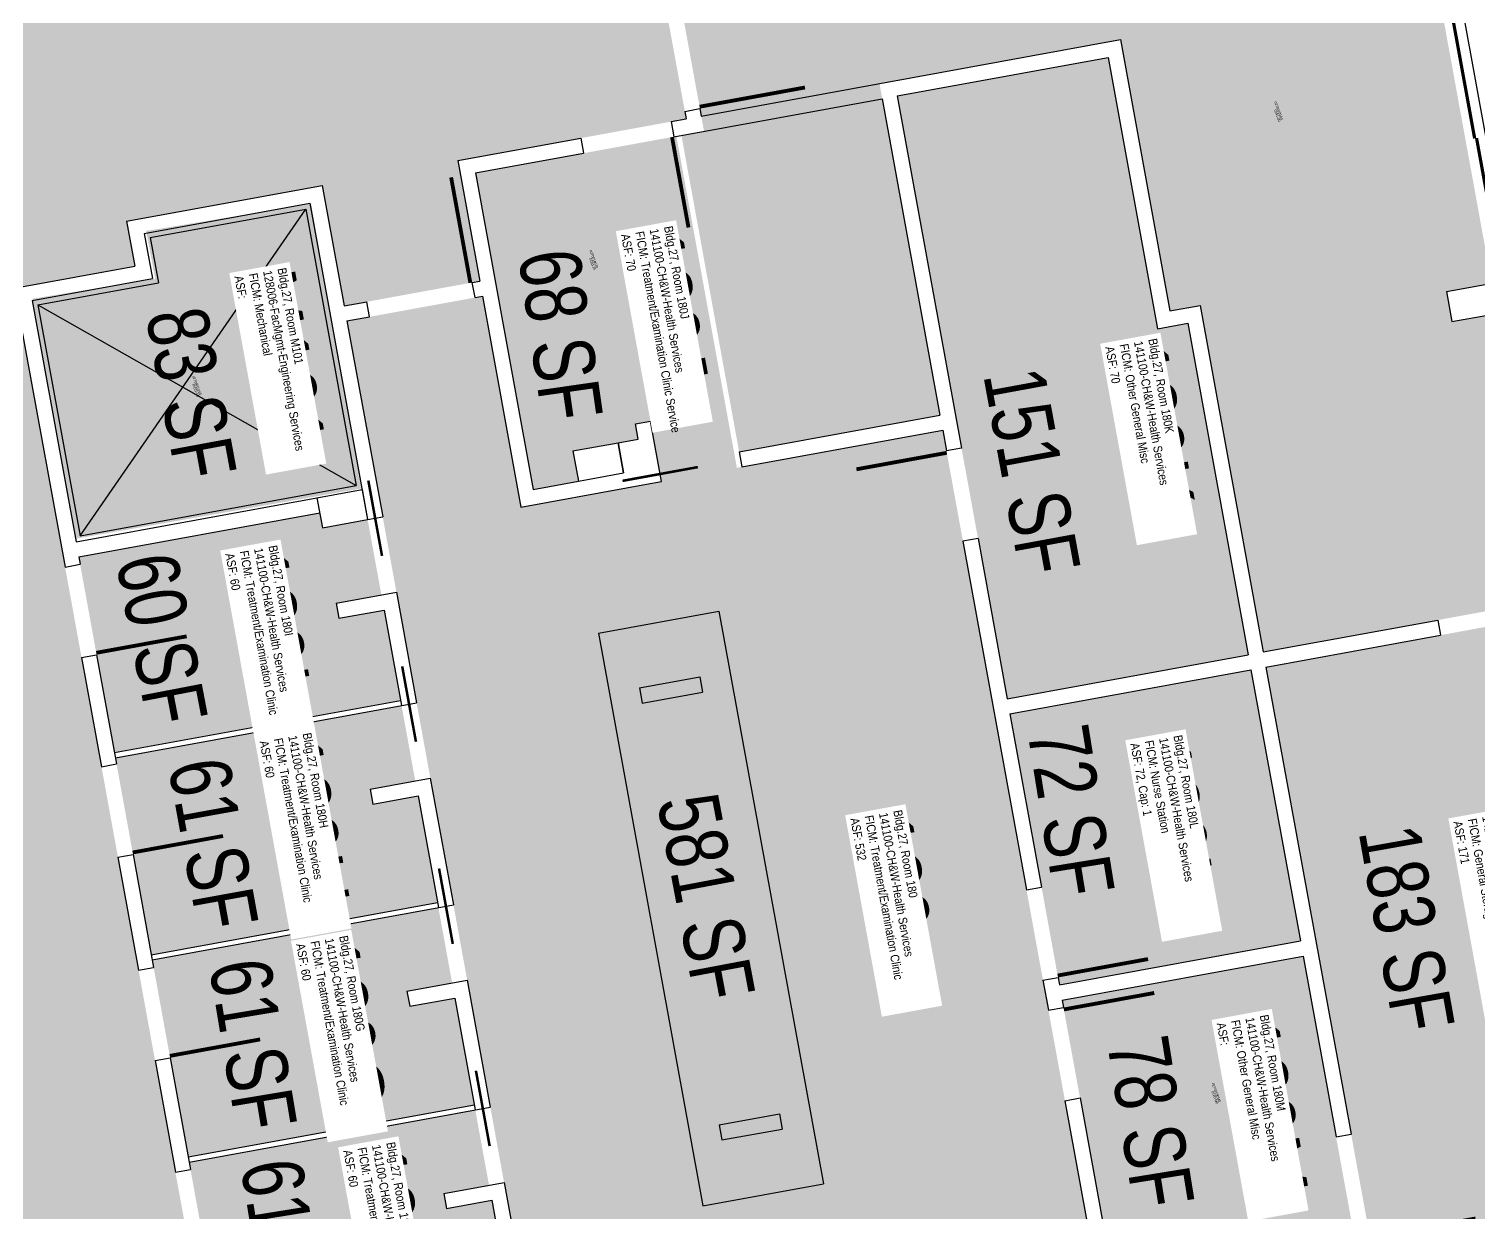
# Model space of a CAD drawing. Header units: inches. Extents: x 69209348 to 69213394, y 27661369 to 27664919.
# Drawn here: x 69212533 to 69213102, y 27663356 to 27663819 of the extents above; entities that cross this region are included whole.
import ezdxf
from ezdxf.enums import TextEntityAlignment as Align

# ---------------------------------------------------------------- set-up
doc = ezdxf.new("R2010")
doc.units = ezdxf.units.IN
doc.header["$LTSCALE"] = 100
doc.header["$MEASUREMENT"] = 0
for name, color, linetype in [('A-DOOR', 2, 'CONTINUOUS'), ('A-FLOR', 3, 'CONTINUOUS'), ('A-IDEN-RNUM', 7, 'CONTINUOUS'), ('A-IDEN-SNUM', 4, 'CONTINUOUS'), ('A-IDEN-VNUM', 4, 'CONTINUOUS'), ('A-ROOF', 2, 'CONTINUOUS'), ('A-WALL', 5, 'CONTINUOUS'), ('AREA-TEXT', 3, 'CONTINUOUS'), ('Rooms-Category-Color', 7, 'CONTINUOUS'), ('Rooms-College-Color', 7, 'CONTINUOUS'), ('Rooms-Department-Color', 7, 'CONTINUOUS'), ('Rooms-Division-Color', 7, 'CONTINUOUS'), ('Rooms-Information', 7, 'CONTINUOUS')]:
    doc.layers.add(name, color=color, linetype=linetype)
doc.styles.add('CP_AREA', font='arial.ttf', dxfattribs={"height": 15})
doc.styles.add('CP_ROOMSNUMBER', font='arial.ttf', dxfattribs={"height": 1})
doc.styles.add('CP_ROOMVNUMBER', font='arial.ttf', dxfattribs={"width": 0.85, "height": 0.075})

msp = doc.modelspace()

# ---------------------------------------------------------------- hatches: boundary and pattern name
at = {"layer": 'Rooms-Category-Color', "true_color": 0xadadad}
for points in [[(69212419.79, 27664576.38), (69212445.63, 27664434.72), (69212398.41, 27664426.11), (69212437.18, 27664213.61), (69212484.4, 27664222.23), (69212487.63, 27664204.52), (69213001.15, 27664298.21), (69213020.54, 27664191.96), (69212802.14, 27664152.12), (69212832.3, 27663986.85), (69212790.98, 27663979.31), (69212782.36, 27664026.53), (69212699.73, 27664011.45), (69212678.19, 27664129.51), (69212507.02, 27664098.28), (69212510.25, 27664080.57), (69212463.03, 27664071.95), (69212501.79, 27663859.46), (69212549.01, 27663868.08), (69212552.24, 27663850.37), (69212771.62, 27663890.39), (69212791.01, 27663784.15), (69212701.48, 27663767.81), (69212710.1, 27663720.59), (69212656.98, 27663710.9), (69212648.36, 27663758.12), (69212571.63, 27663744.12), (69212574.86, 27663726.41), (69212527.64, 27663717.8), (69212634.11, 27663134.19), (69212539.41, 27663118.42), (69212497.81, 27663346.41), (69212450.59, 27663337.8), (69212424.74, 27663479.46), (69212471.97, 27663488.08), (69212433.2, 27663700.57), (69212385.98, 27663691.95), (69212360.13, 27663833.62), (69212407.35, 27663842.23), (69212368.58, 27664054.72), (69212321.36, 27664046.11), (69212295.52, 27664187.77), (69212342.74, 27664196.38), (69212303.97, 27664408.88), (69212256.75, 27664400.26), (69212230.91, 27664541.92), (69212278.13, 27664550.54), (69212259.82, 27664650.88), (69212354.26, 27664668.11), (69212372.57, 27664567.77)], [(69212552.01, 27663619.75), (69212534.76, 27663713.71), (69212582.92, 27663721.52), (69212579.32, 27663740.26), (69212644.02, 27663750.87), (69212663.59, 27663639.37)]]:
    msp.add_hatch(color=253, dxfattribs=at).paths.add_polyline_path(points)
at = {"layer": 'Rooms-Category-Color', "true_color": 0xfbafa2}
for points in [[(69213065.77, 27663944.06), (69212777.53, 27663891.47), (69212788.83, 27663829.49), (69212796.37, 27663788.17), (69212797.99, 27663779.32), (69212789.13, 27663777.7), (69212811.75, 27663653.75), (69212890.45, 27663668.11), (69212866.76, 27663797.97), (69212961.2, 27663815.2), (69212980.58, 27663708.95), (69212992.39, 27663711.1), (69213017.16, 27663575.34), (69213085.53, 27663587.82), (69213126.84, 27663595.36), (69213129.3, 27663595.81), (69213108.84, 27663707.95), (69213091.14, 27663704.72), (69213088.98, 27663716.53), (69213106.69, 27663719.76), (69213086.23, 27663831.91)], [(69212956.37, 27663808.22), (69212873.74, 27663793.14), (69212916.81, 27663557.04), (69213011.25, 27663574.27), (69212987.56, 27663704.12), (69212975.76, 27663701.97)], [(69212959.35, 27663323.89), (69213053.79, 27663341.12), (69213032.79, 27663456.22), (69212938.35, 27663438.99)]]:
    msp.add_hatch(color=21, dxfattribs=at).paths.add_polyline_path(points)
at = {"layer": 'Rooms-Category-Color', "true_color": 0x80bc67}
for points in [[(69212731.08, 27663639.03), (69212708.46, 27663762.99), (69212787.17, 27663777.35), (69212810.86, 27663647.49), (69212781.34, 27663642.1), (69212777.04, 27663665.72), (69212771.13, 27663664.64), (69212772.21, 27663658.74), (69212746.63, 27663654.07), (69212748.79, 27663642.26)], [(69212726.25, 27663632.05), (69212891.53, 27663662.21), (69212951.83, 27663331.66), (69212786.56, 27663301.51), (69212801.64, 27663218.87), (69212748.51, 27663209.18), (69212658.05, 27663705), (69212711.18, 27663714.69)], [(69212566.92, 27663535.9), (69212552.92, 27663612.63), (69212647.37, 27663629.86), (69212648.44, 27663623.96), (69212666.15, 27663627.19), (69212671.54, 27663597.67), (69212653.83, 27663594.44), (69212654.9, 27663588.54), (69212672.61, 27663591.77), (69212679.07, 27663556.36)], [(69212937.27, 27663444.89), (69212917.89, 27663551.13), (69213012.33, 27663568.37), (69213031.71, 27663462.12)], [(69212581.37, 27663456.7), (69212567.28, 27663533.93), (69212679.43, 27663554.39), (69212684.82, 27663524.88), (69212667.11, 27663521.65), (69212668.19, 27663515.74), (69212685.89, 27663518.97), (69212693.52, 27663477.16)], [(69212595.82, 27663377.51), (69212581.73, 27663454.74), (69212693.88, 27663475.2), (69212699.26, 27663445.68), (69212681.56, 27663442.45), (69212682.63, 27663436.55), (69212700.34, 27663439.78), (69212707.97, 27663397.97)], [(69212610.27, 27663298.32), (69212596.18, 27663375.54), (69212708.33, 27663396), (69212713.71, 27663366.49), (69212696.01, 27663363.26), (69212697.08, 27663357.36), (69212714.79, 27663360.59), (69212722.42, 27663318.78)]]:
    msp.add_hatch(color=83, dxfattribs=at).paths.add_polyline_path(points)
at = {"layer": 'Rooms-Category-Color', "true_color": 0xe3c5e1}
msp.add_hatch(color=254, dxfattribs=at).paths.add_polyline_path([(69213059.69, 27663342.19), (69213018.23, 27663569.44), (69213130.38, 27663589.9), (69213171.3, 27663365.61), (69213153.59, 27663362.37), (69213154.13, 27663359.42)])
at = {"layer": 'Rooms-College-Color', "true_color": 0xadadad}
for points in [[(69212419.79, 27664576.38), (69212445.63, 27664434.72), (69212398.41, 27664426.11), (69212437.18, 27664213.61), (69212484.4, 27664222.23), (69212487.63, 27664204.52), (69213001.15, 27664298.21), (69213020.54, 27664191.96), (69212802.14, 27664152.12), (69212832.3, 27663986.85), (69212790.98, 27663979.31), (69212782.36, 27664026.53), (69212699.73, 27664011.45), (69212678.19, 27664129.51), (69212507.02, 27664098.28), (69212510.25, 27664080.57), (69212463.03, 27664071.95), (69212501.79, 27663859.46), (69212549.01, 27663868.08), (69212552.24, 27663850.37), (69212771.62, 27663890.39), (69212791.01, 27663784.15), (69212701.48, 27663767.81), (69212710.1, 27663720.59), (69212656.98, 27663710.9), (69212648.36, 27663758.12), (69212571.63, 27663744.12), (69212574.86, 27663726.41), (69212527.64, 27663717.8), (69212634.11, 27663134.19), (69212539.41, 27663118.42), (69212497.81, 27663346.41), (69212450.59, 27663337.8), (69212424.74, 27663479.46), (69212471.97, 27663488.08), (69212433.2, 27663700.57), (69212385.98, 27663691.95), (69212360.13, 27663833.62), (69212407.35, 27663842.23), (69212368.58, 27664054.72), (69212321.36, 27664046.11), (69212295.52, 27664187.77), (69212342.74, 27664196.38), (69212303.97, 27664408.88), (69212256.75, 27664400.26), (69212230.91, 27664541.92), (69212278.13, 27664550.54), (69212259.82, 27664650.88), (69212354.26, 27664668.11), (69212372.57, 27664567.77)], [(69212552.01, 27663619.75), (69212534.76, 27663713.71), (69212582.92, 27663721.52), (69212579.32, 27663740.26), (69212644.02, 27663750.87), (69212663.59, 27663639.37)], [(69212959.35, 27663323.89), (69213053.79, 27663341.12), (69213032.79, 27663456.22), (69212938.35, 27663438.99)]]:
    msp.add_hatch(color=253, dxfattribs=at).paths.add_polyline_path(points)
at = {"layer": 'Rooms-College-Color', "true_color": 0x80bc67}
for points in [[(69213065.77, 27663944.06), (69212777.53, 27663891.47), (69212788.83, 27663829.49), (69212796.37, 27663788.17), (69212797.99, 27663779.32), (69212789.13, 27663777.7), (69212811.75, 27663653.75), (69212890.45, 27663668.11), (69212866.76, 27663797.97), (69212961.2, 27663815.2), (69212980.58, 27663708.95), (69212992.39, 27663711.1), (69213017.16, 27663575.34), (69213085.53, 27663587.82), (69213126.84, 27663595.36), (69213129.3, 27663595.81), (69213108.84, 27663707.95), (69213091.14, 27663704.72), (69213088.98, 27663716.53), (69213106.69, 27663719.76), (69213086.23, 27663831.91)], [(69212956.37, 27663808.22), (69212873.74, 27663793.14), (69212916.81, 27663557.04), (69213011.25, 27663574.27), (69212987.56, 27663704.12), (69212975.76, 27663701.97)], [(69212731.08, 27663639.03), (69212708.46, 27663762.99), (69212787.17, 27663777.35), (69212810.86, 27663647.49), (69212781.34, 27663642.1), (69212777.04, 27663665.72), (69212771.13, 27663664.64), (69212772.21, 27663658.74), (69212746.63, 27663654.07), (69212748.79, 27663642.26)], [(69212726.25, 27663632.05), (69212891.53, 27663662.21), (69212951.83, 27663331.66), (69212786.56, 27663301.51), (69212801.64, 27663218.87), (69212748.51, 27663209.18), (69212658.05, 27663705), (69212711.18, 27663714.69)], [(69212566.92, 27663535.9), (69212552.92, 27663612.63), (69212647.37, 27663629.86), (69212648.44, 27663623.96), (69212666.15, 27663627.19), (69212671.54, 27663597.67), (69212653.83, 27663594.44), (69212654.9, 27663588.54), (69212672.61, 27663591.77), (69212679.07, 27663556.36)], [(69213059.69, 27663342.19), (69213018.23, 27663569.44), (69213130.38, 27663589.9), (69213171.3, 27663365.61), (69213153.59, 27663362.37), (69213154.13, 27663359.42)], [(69212937.27, 27663444.89), (69212917.89, 27663551.13), (69213012.33, 27663568.37), (69213031.71, 27663462.12)], [(69212581.37, 27663456.7), (69212567.28, 27663533.93), (69212679.43, 27663554.39), (69212684.82, 27663524.88), (69212667.11, 27663521.65), (69212668.19, 27663515.74), (69212685.89, 27663518.97), (69212693.52, 27663477.16)], [(69212595.82, 27663377.51), (69212581.73, 27663454.74), (69212693.88, 27663475.2), (69212699.26, 27663445.68), (69212681.56, 27663442.45), (69212682.63, 27663436.55), (69212700.34, 27663439.78), (69212707.97, 27663397.97)], [(69212610.27, 27663298.32), (69212596.18, 27663375.54), (69212708.33, 27663396), (69212713.71, 27663366.49), (69212696.01, 27663363.26), (69212697.08, 27663357.36), (69212714.79, 27663360.59), (69212722.42, 27663318.78)]]:
    msp.add_hatch(color=83, dxfattribs=at).paths.add_polyline_path(points)
at = {"layer": 'Rooms-Department-Color', "true_color": 0xacacac}
for points in [[(69212419.79, 27664576.38), (69212445.63, 27664434.72), (69212398.41, 27664426.11), (69212437.18, 27664213.61), (69212484.4, 27664222.23), (69212487.63, 27664204.52), (69213001.15, 27664298.21), (69213020.54, 27664191.96), (69212802.14, 27664152.12), (69212832.3, 27663986.85), (69212790.98, 27663979.31), (69212782.36, 27664026.53), (69212699.73, 27664011.45), (69212678.19, 27664129.51), (69212507.02, 27664098.28), (69212510.25, 27664080.57), (69212463.03, 27664071.95), (69212501.79, 27663859.46), (69212549.01, 27663868.08), (69212552.24, 27663850.37), (69212771.62, 27663890.39), (69212791.01, 27663784.15), (69212701.48, 27663767.81), (69212710.1, 27663720.59), (69212656.98, 27663710.9), (69212648.36, 27663758.12), (69212571.63, 27663744.12), (69212574.86, 27663726.41), (69212527.64, 27663717.8), (69212634.11, 27663134.19), (69212539.41, 27663118.42), (69212497.81, 27663346.41), (69212450.59, 27663337.8), (69212424.74, 27663479.46), (69212471.97, 27663488.08), (69212433.2, 27663700.57), (69212385.98, 27663691.95), (69212360.13, 27663833.62), (69212407.35, 27663842.23), (69212368.58, 27664054.72), (69212321.36, 27664046.11), (69212295.52, 27664187.77), (69212342.74, 27664196.38), (69212303.97, 27664408.88), (69212256.75, 27664400.26), (69212230.91, 27664541.92), (69212278.13, 27664550.54), (69212259.82, 27664650.88), (69212354.26, 27664668.11), (69212372.57, 27664567.77)], [(69212552.01, 27663619.75), (69212534.76, 27663713.71), (69212582.92, 27663721.52), (69212579.32, 27663740.26), (69212644.02, 27663750.87), (69212663.59, 27663639.37)]]:
    msp.add_hatch(color=253, dxfattribs=at).paths.add_polyline_path(points)
at = {"layer": 'Rooms-Department-Color', "true_color": 0x604aed}
for points in [[(69213065.77, 27663944.06), (69212777.53, 27663891.47), (69212788.83, 27663829.49), (69212796.37, 27663788.17), (69212797.99, 27663779.32), (69212789.13, 27663777.7), (69212811.75, 27663653.75), (69212890.45, 27663668.11), (69212866.76, 27663797.97), (69212961.2, 27663815.2), (69212980.58, 27663708.95), (69212992.39, 27663711.1), (69213017.16, 27663575.34), (69213085.53, 27663587.82), (69213126.84, 27663595.36), (69213129.3, 27663595.81), (69213108.84, 27663707.95), (69213091.14, 27663704.72), (69213088.98, 27663716.53), (69213106.69, 27663719.76), (69213086.23, 27663831.91)], [(69212956.37, 27663808.22), (69212873.74, 27663793.14), (69212916.81, 27663557.04), (69213011.25, 27663574.27), (69212987.56, 27663704.12), (69212975.76, 27663701.97)], [(69212731.08, 27663639.03), (69212708.46, 27663762.99), (69212787.17, 27663777.35), (69212810.86, 27663647.49), (69212781.34, 27663642.1), (69212777.04, 27663665.72), (69212771.13, 27663664.64), (69212772.21, 27663658.74), (69212746.63, 27663654.07), (69212748.79, 27663642.26)], [(69212726.25, 27663632.05), (69212891.53, 27663662.21), (69212951.83, 27663331.66), (69212786.56, 27663301.51), (69212801.64, 27663218.87), (69212748.51, 27663209.18), (69212658.05, 27663705), (69212711.18, 27663714.69)], [(69212566.92, 27663535.9), (69212552.92, 27663612.63), (69212647.37, 27663629.86), (69212648.44, 27663623.96), (69212666.15, 27663627.19), (69212671.54, 27663597.67), (69212653.83, 27663594.44), (69212654.9, 27663588.54), (69212672.61, 27663591.77), (69212679.07, 27663556.36)], [(69213059.69, 27663342.19), (69213018.23, 27663569.44), (69213130.38, 27663589.9), (69213171.3, 27663365.61), (69213153.59, 27663362.37), (69213154.13, 27663359.42)], [(69212937.27, 27663444.89), (69212917.89, 27663551.13), (69213012.33, 27663568.37), (69213031.71, 27663462.12)], [(69212581.37, 27663456.7), (69212567.28, 27663533.93), (69212679.43, 27663554.39), (69212684.82, 27663524.88), (69212667.11, 27663521.65), (69212668.19, 27663515.74), (69212685.89, 27663518.97), (69212693.52, 27663477.16)], [(69212595.82, 27663377.51), (69212581.73, 27663454.74), (69212693.88, 27663475.2), (69212699.26, 27663445.68), (69212681.56, 27663442.45), (69212682.63, 27663436.55), (69212700.34, 27663439.78), (69212707.97, 27663397.97)], [(69212959.35, 27663323.89), (69213053.79, 27663341.12), (69213032.79, 27663456.22), (69212938.35, 27663438.99)], [(69212610.27, 27663298.32), (69212596.18, 27663375.54), (69212708.33, 27663396), (69212713.71, 27663366.49), (69212696.01, 27663363.26), (69212697.08, 27663357.36), (69212714.79, 27663360.59), (69212722.42, 27663318.78)]]:
    msp.add_hatch(color=173, dxfattribs=at).paths.add_polyline_path(points)
at = {"layer": 'Rooms-Division-Color', "true_color": 0xadadad}
for points in [[(69212419.79, 27664576.38), (69212445.63, 27664434.72), (69212398.41, 27664426.11), (69212437.18, 27664213.61), (69212484.4, 27664222.23), (69212487.63, 27664204.52), (69213001.15, 27664298.21), (69213020.54, 27664191.96), (69212802.14, 27664152.12), (69212832.3, 27663986.85), (69212790.98, 27663979.31), (69212782.36, 27664026.53), (69212699.73, 27664011.45), (69212678.19, 27664129.51), (69212507.02, 27664098.28), (69212510.25, 27664080.57), (69212463.03, 27664071.95), (69212501.79, 27663859.46), (69212549.01, 27663868.08), (69212552.24, 27663850.37), (69212771.62, 27663890.39), (69212791.01, 27663784.15), (69212701.48, 27663767.81), (69212710.1, 27663720.59), (69212656.98, 27663710.9), (69212648.36, 27663758.12), (69212571.63, 27663744.12), (69212574.86, 27663726.41), (69212527.64, 27663717.8), (69212634.11, 27663134.19), (69212539.41, 27663118.42), (69212497.81, 27663346.41), (69212450.59, 27663337.8), (69212424.74, 27663479.46), (69212471.97, 27663488.08), (69212433.2, 27663700.57), (69212385.98, 27663691.95), (69212360.13, 27663833.62), (69212407.35, 27663842.23), (69212368.58, 27664054.72), (69212321.36, 27664046.11), (69212295.52, 27664187.77), (69212342.74, 27664196.38), (69212303.97, 27664408.88), (69212256.75, 27664400.26), (69212230.91, 27664541.92), (69212278.13, 27664550.54), (69212259.82, 27664650.88), (69212354.26, 27664668.11), (69212372.57, 27664567.77)], [(69212552.01, 27663619.75), (69212534.76, 27663713.71), (69212582.92, 27663721.52), (69212579.32, 27663740.26), (69212644.02, 27663750.87), (69212663.59, 27663639.37)]]:
    msp.add_hatch(color=253, dxfattribs=at).paths.add_polyline_path(points)
at = {"layer": 'Rooms-Division-Color', "true_color": 0x604aed}
for points in [[(69213065.77, 27663944.06), (69212777.53, 27663891.47), (69212788.83, 27663829.49), (69212796.37, 27663788.17), (69212797.99, 27663779.32), (69212789.13, 27663777.7), (69212811.75, 27663653.75), (69212890.45, 27663668.11), (69212866.76, 27663797.97), (69212961.2, 27663815.2), (69212980.58, 27663708.95), (69212992.39, 27663711.1), (69213017.16, 27663575.34), (69213085.53, 27663587.82), (69213126.84, 27663595.36), (69213129.3, 27663595.81), (69213108.84, 27663707.95), (69213091.14, 27663704.72), (69213088.98, 27663716.53), (69213106.69, 27663719.76), (69213086.23, 27663831.91)], [(69212956.37, 27663808.22), (69212873.74, 27663793.14), (69212916.81, 27663557.04), (69213011.25, 27663574.27), (69212987.56, 27663704.12), (69212975.76, 27663701.97)], [(69212731.08, 27663639.03), (69212708.46, 27663762.99), (69212787.17, 27663777.35), (69212810.86, 27663647.49), (69212781.34, 27663642.1), (69212777.04, 27663665.72), (69212771.13, 27663664.64), (69212772.21, 27663658.74), (69212746.63, 27663654.07), (69212748.79, 27663642.26)], [(69212726.25, 27663632.05), (69212891.53, 27663662.21), (69212951.83, 27663331.66), (69212786.56, 27663301.51), (69212801.64, 27663218.87), (69212748.51, 27663209.18), (69212658.05, 27663705), (69212711.18, 27663714.69)], [(69212566.92, 27663535.9), (69212552.92, 27663612.63), (69212647.37, 27663629.86), (69212648.44, 27663623.96), (69212666.15, 27663627.19), (69212671.54, 27663597.67), (69212653.83, 27663594.44), (69212654.9, 27663588.54), (69212672.61, 27663591.77), (69212679.07, 27663556.36)], [(69213059.69, 27663342.19), (69213018.23, 27663569.44), (69213130.38, 27663589.9), (69213171.3, 27663365.61), (69213153.59, 27663362.37), (69213154.13, 27663359.42)], [(69212937.27, 27663444.89), (69212917.89, 27663551.13), (69213012.33, 27663568.37), (69213031.71, 27663462.12)], [(69212581.37, 27663456.7), (69212567.28, 27663533.93), (69212679.43, 27663554.39), (69212684.82, 27663524.88), (69212667.11, 27663521.65), (69212668.19, 27663515.74), (69212685.89, 27663518.97), (69212693.52, 27663477.16)], [(69212595.82, 27663377.51), (69212581.73, 27663454.74), (69212693.88, 27663475.2), (69212699.26, 27663445.68), (69212681.56, 27663442.45), (69212682.63, 27663436.55), (69212700.34, 27663439.78), (69212707.97, 27663397.97)], [(69212959.35, 27663323.89), (69213053.79, 27663341.12), (69213032.79, 27663456.22), (69212938.35, 27663438.99)], [(69212610.27, 27663298.32), (69212596.18, 27663375.54), (69212708.33, 27663396), (69212713.71, 27663366.49), (69212696.01, 27663363.26), (69212697.08, 27663357.36), (69212714.79, 27663360.59), (69212722.42, 27663318.78)]]:
    msp.add_hatch(color=173, dxfattribs=at).paths.add_polyline_path(points)

# ---------------------------------------------------------------- linework, layer by layer
at = {"layer": 'A-DOOR'}
for points in [[(69212796.24, 27663788.91, 1.5, 1.5, 0), (69212837.55, 27663796.45, 0, 0, 0), (69212837.69, 27663795.71, 0, 0, 0.414214), (69212788.83, 27663829.49, 0, 0, 0.414214)], [(69212785.44, 27663777.03, 1.5, 1.5, 0), (69212791.9, 27663741.62, 0, 0, 0), (69212792.64, 27663741.75, 0, 0, -0.414214), (69212750.77, 27663770.71, 0, 0, -0.414214)], [(69212706.41, 27663719.92, 1.5, 1.5, 0), (69212698.87, 27663761.24, 0, 0, 0), (69212699.61, 27663761.37, 0, 0, 0.414214), (69212665.83, 27663712.52, 0, 0, 0.414214)], [(69212893.14, 27663653.35, 1.5, 1.5, 0), (69212857.73, 27663646.89, 0, 0, 0), (69212857.59, 27663647.63, 0, 0, 0.414214), (69212899.47, 27663618.68, 0, 0, 0.414214)], [(69212559.79, 27663575, 1.5, 1.5, 0), (69212595.21, 27663581.46, 0, 0, 0), (69212595.07, 27663582.2, 0, 0, 0.414214), (69212551.99, 27663609.41, 0, 0, 0.414214)], [(69213127.18, 27663589.32, 1.5, 1.5, 0), (69213134.72, 27663548, 0, 0, 0), (69213135.46, 27663548.14, 0, 0, -0.414214), (69213086.6, 27663581.92, 0, 0, -0.414214)], [(69212574.06, 27663496.79, 1.5, 1.5, 0), (69212609.47, 27663503.25, 0, 0, 0), (69212609.34, 27663503.99, 0, 0, 0.414214), (69212566.26, 27663531.2, 0, 0, 0.414214)], [(69212936.6, 27663448.58, 1.5, 1.5, 0), (69212972.01, 27663455.04, 0, 0, 0), (69212971.88, 27663455.78, 0, 0, 0.414214), (69212928.8, 27663482.99, 0, 0, 0.414214)], [(69212588.6, 27663417.11, 1.5, 1.5, 0), (69212624.01, 27663423.57, 0, 0, 0), (69212623.88, 27663424.31, 0, 0, 0.414214), (69212580.79, 27663451.52, 0, 0, 0.414214)], [(69212939.02, 27663435.3, 1.5, 1.5, 0), (69212974.44, 27663441.76, 0, 0, 0), (69212974.57, 27663441.02, 0, 0, -0.414214), (69212943.87, 27663400.35, 0, 0, -0.414214)], [(69213059.02, 27663345.88, 1.5, 1.5, 0), (69213100.34, 27663353.42, 0, 0, 0), (69213100.47, 27663352.68, 0, 0, 0.414214), (69213051.62, 27663386.46, 0, 0, 0.414214)], [(69212603.04, 27663337.91, 1.5, 1.5, 0), (69212638.46, 27663344.38, 0, 0, 0), (69212638.33, 27663345.11, 0, 0, 0.414214), (69212595.24, 27663372.32, 0, 0, 0.414214)]]:
    msp.add_lwpolyline(points, format="xyseb", dxfattribs=at)
at = {"layer": 'A-DOOR', "const_width": 1}
for points in [[(69213089.67, 27663832.54), (69213099.9, 27663776.46)], [(69213100.89, 27663776.64), (69213111.12, 27663720.57)], [(69212795.56, 27663647.75), (69212766.05, 27663642.36)], [(69212671.79, 27663612.97), (69212666.41, 27663642.48)], [(69212685.08, 27663540.17), (69212679.69, 27663569.68)], [(69212699.52, 27663460.98), (69212694.14, 27663490.49)], [(69212713.97, 27663381.79), (69212708.59, 27663411.3)]]:
    msp.add_lwpolyline(points, dxfattribs=at)
at = {"layer": 'A-FLOR'}
for p, q in [((69212553.46, 27663620.86), (69212641.93, 27663748.82)), ((69212580.93, 27663737.69), (69212641.93, 27663748.82)), ((69212641.93, 27663748.82), (69212661.67, 27663640.6)), ((69212580.93, 27663737.69), (69212584.16, 27663719.98)), ((69212536.94, 27663711.36), (69212584.16, 27663719.98)), ((69212536.94, 27663711.36), (69212553.46, 27663620.86)), ((69212536.94, 27663711.36), (69212661.67, 27663640.6)), ((69212553.46, 27663620.86), (69212661.67, 27663640.6)), ((69212756.6, 27663582.7), (69212803.82, 27663591.32)), ((69212803.82, 27663591.32), (69212844.75, 27663367.02)), ((69212756.6, 27663582.7), (69212797.53, 27663358.4)), ((69212797.53, 27663358.4), (69212844.75, 27663367.02))]:
    msp.add_line(p, q, dxfattribs=at)
at = {"layer": 'A-ROOF'}
for points in [[(69210706.97, 27662771.49), (69211738.38, 27663153.83), (69211722.74, 27663196.02), (69211974.03, 27663289.17), (69212024.75, 27663152.36), (69212367.3, 27663214.85), (69212108.85, 27664631.47), (69212247.56, 27664656.78), (69212204.49, 27664892.88), (69212320.57, 27664914.06), (69212363.65, 27664677.96), (69212502.36, 27664703.26), (69212566.97, 27664349.11), (69212982.12, 27664424.85), (69213004.37, 27664302.86), (69213247.36, 27664347.2), (69213268.54, 27664231.11), (69213025.55, 27664186.78), (69213305.18, 27662654.08)], [(69210709.33, 27662776.63), (69211733.24, 27663156.19), (69211717.6, 27663198.38), (69211976.39, 27663294.32), (69212027.33, 27663156.89), (69212362.65, 27663218.07), (69212104.2, 27664634.69), (69212242.91, 27664659.99), (69212199.83, 27664896.1), (69212323.79, 27664918.71), (69212366.86, 27664682.61), (69212505.57, 27664707.92), (69212570.19, 27664353.76), (69212985.33, 27664429.5), (69213007.59, 27664307.52), (69213250.58, 27664351.85), (69213273.19, 27664227.89), (69213030.2, 27664183.56), (69213309.83, 27662650.86)]]:
    msp.add_lwpolyline(points, dxfattribs=at)
at = {"layer": 'A-WALL'}
for p, q in [((69212796.91, 27663785.22), (69212961.2, 27663815.2)), ((69212961.2, 27663815.2), (69212980.58, 27663708.95)), ((69212873.74, 27663793.14), (69212956.37, 27663808.22)), ((69212956.37, 27663808.22), (69212975.76, 27663701.97)), ((69212786.18, 27663777.17), (69212867.83, 27663792.06)), ((69212790.47, 27663787.1), (69212796.37, 27663788.17)), ((69212796.37, 27663788.17), (69212796.91, 27663785.22)), ((69212867.83, 27663792.06), (69212890.45, 27663668.11)), ((69212873.74, 27663793.14), (69212898.91, 27663655.17)), ((69212785.1, 27663783.07), (69212791.01, 27663784.15)), ((69212785.1, 27663783.07), (69212786.18, 27663777.17)), ((69212790.47, 27663787.1), (69212791.01, 27663784.15)), ((69212701.48, 27663767.81), (69212749.69, 27663776.61)), ((69212749.69, 27663776.61), (69212750.77, 27663770.71)), ((69212701.48, 27663767.81), (69212710.1, 27663720.59)), ((69212708.46, 27663762.99), (69212750.77, 27663770.71)), ((69212708.46, 27663762.99), (69212731.08, 27663639.03)), ((69212571.63, 27663744.12), (69212648.36, 27663758.12)), ((69212648.36, 27663758.12), (69212656.98, 27663710.9)), ((69212578.61, 27663739.3), (69212643.54, 27663751.14)), ((69212643.54, 27663751.14), (69212666.15, 27663627.19)), ((69212571.63, 27663744.12), (69212574.86, 27663726.41)), ((69212578.61, 27663739.3), (69212581.84, 27663721.59)), ((69212527.64, 27663717.8), (69212574.86, 27663726.41)), ((69212534.62, 27663712.97), (69212581.84, 27663721.59)), ((69212707.15, 27663720.05), (69212710.1, 27663720.59)), ((69212708.23, 27663714.15), (69212707.15, 27663720.05)), ((69213088.98, 27663716.53), (69213118.49, 27663721.91)), ((69212527.64, 27663717.8), (69212547.56, 27663608.6)), ((69212708.23, 27663714.15), (69212711.18, 27663714.69)), ((69212711.18, 27663714.69), (69212726.25, 27663632.05)), ((69213088.98, 27663716.53), (69213091.14, 27663704.72)), ((69212534.62, 27663712.97), (69212551.85, 27663618.53)), ((69212656.98, 27663710.9), (69212665.83, 27663712.52)), ((69212666.91, 27663706.61), (69212665.83, 27663712.52)), ((69212980.58, 27663708.95), (69212992.39, 27663711.1)), ((69212992.39, 27663711.1), (69213017.16, 27663575.34)), ((69212658.05, 27663705), (69212666.91, 27663706.61)), ((69212658.05, 27663705), (69212672.05, 27663628.26)), ((69212975.76, 27663701.97), (69212987.56, 27663704.12)), ((69212987.56, 27663704.12), (69213011.25, 27663574.27)), ((69213091.14, 27663704.72), (69213108.84, 27663707.95)), ((69212771.13, 27663664.64), (69212777.04, 27663665.72)), ((69212772.21, 27663658.74), (69212771.13, 27663664.64)), ((69212781.34, 27663642.1), (69212777.04, 27663665.72)), ((69212811.75, 27663653.75), (69212890.45, 27663668.11)), ((69212746.63, 27663654.07), (69212764.34, 27663657.3)), ((69212764.34, 27663657.3), (69212772.21, 27663658.74)), ((69212764.34, 27663657.3), (69212766.49, 27663645.49)), ((69212766.49, 27663645.49), (69212764.34, 27663657.3)), ((69212812.82, 27663647.85), (69212891.53, 27663662.21)), ((69212891.53, 27663662.21), (69212893.01, 27663654.09)), ((69212746.63, 27663654.07), (69212748.79, 27663642.26)), ((69212811.75, 27663653.75), (69212812.82, 27663647.85)), ((69212898.91, 27663655.17), (69212893.01, 27663654.09)), ((69212731.08, 27663639.03), (69212748.79, 27663642.26)), ((69212748.79, 27663642.26), (69212766.49, 27663645.49)), ((69212767.57, 27663639.59), (69212775.44, 27663641.03)), ((69212775.44, 27663641.03), (69212781.34, 27663642.1)), ((69212551.85, 27663618.53), (69212646.29, 27663635.76)), ((69212646.29, 27663635.76), (69212664, 27663638.99)), ((69212646.29, 27663635.76), (69212648.44, 27663623.96)), ((69212664, 27663638.99), (69212666.15, 27663627.19)), ((69212726.25, 27663632.05), (69212767.57, 27663639.59)), ((69212552.92, 27663612.63), (69212647.37, 27663629.86)), ((69212648.44, 27663623.96), (69212666.15, 27663627.19)), ((69212666.15, 27663627.19), (69212672.05, 27663628.26)), ((69212905.37, 27663619.75), (69212899.47, 27663618.68)), ((69212899.47, 27663618.68), (69212924.37, 27663482.18)), ((69212905.37, 27663619.75), (69212916.81, 27663557.04)), ((69212552.92, 27663612.63), (69212553.46, 27663609.68)), ((69212547.56, 27663608.6), (69212553.46, 27663609.68)), ((69212653.83, 27663594.44), (69212677.44, 27663598.75)), ((69212677.44, 27663598.75), (69212685.33, 27663555.47)), ((69212653.83, 27663594.44), (69212654.9, 27663588.54)), ((69212654.9, 27663588.54), (69212672.61, 27663591.77)), ((69212672.61, 27663591.77), (69212679.43, 27663554.39)), ((69213017.16, 27663575.34), (69213085.53, 27663587.82)), ((69213085.53, 27663587.82), (69213086.6, 27663581.92)), ((69213018.23, 27663569.44), (69213086.6, 27663581.92)), ((69212554.02, 27663573.19), (69212559.92, 27663574.26)), ((69212554.02, 27663573.19), (69212561.83, 27663530.39)), ((69212559.92, 27663574.26), (69212567.73, 27663531.47)), ((69212916.81, 27663557.04), (69213011.25, 27663574.27)), ((69212917.89, 27663551.13), (69213012.33, 27663568.37)), ((69213012.33, 27663568.37), (69213031.71, 27663462.12)), ((69213018.23, 27663569.44), (69213051.62, 27663386.46)), ((69212772.72, 27663561.24), (69212796.33, 27663565.55)), ((69212772.72, 27663561.24), (69212773.79, 27663555.34)), ((69212796.33, 27663565.55), (69212797.4, 27663559.65)), ((69212566.92, 27663535.9), (69212679.07, 27663556.36)), ((69212567.28, 27663533.93), (69212685.33, 27663555.47)), ((69212773.79, 27663555.34), (69212797.4, 27663559.65)), ((69212917.89, 27663551.13), (69212930.27, 27663483.26)), ((69212561.83, 27663530.39), (69212567.73, 27663531.47)), ((69212667.11, 27663521.65), (69212690.72, 27663525.95)), ((69212667.11, 27663521.65), (69212668.19, 27663515.74)), ((69212690.72, 27663525.95), (69212699.78, 27663476.27)), ((69212668.19, 27663515.74), (69212685.89, 27663518.97)), ((69212685.89, 27663518.97), (69212693.88, 27663475.2)), ((69212568.29, 27663494.98), (69212574.19, 27663496.05)), ((69212568.29, 27663494.98), (69212576.37, 27663450.71)), ((69212574.19, 27663496.05), (69212582.27, 27663451.78)), ((69212924.37, 27663482.18), (69212930.27, 27663483.26)), ((69212581.37, 27663456.7), (69212693.52, 27663477.16)), ((69212581.73, 27663454.74), (69212699.78, 27663476.27)), ((69212937.27, 27663444.89), (69213031.71, 27663462.12)), ((69212938.35, 27663438.99), (69213032.79, 27663456.22)), ((69213032.79, 27663456.22), (69213045.71, 27663385.39)), ((69212576.37, 27663450.71), (69212582.27, 27663451.78)), ((69212930.83, 27663446.76), (69212936.73, 27663447.84)), ((69212936.73, 27663447.84), (69212937.27, 27663444.89)), ((69212681.56, 27663442.45), (69212705.17, 27663446.76)), ((69212681.56, 27663442.45), (69212682.63, 27663436.55)), ((69212705.17, 27663446.76), (69212714.23, 27663397.08)), ((69212930.83, 27663446.76), (69212932.99, 27663434.96)), ((69212682.63, 27663436.55), (69212700.34, 27663439.78)), ((69212700.34, 27663439.78), (69212708.33, 27663396)), ((69212932.99, 27663434.96), (69212938.89, 27663436.03)), ((69212938.35, 27663438.99), (69212938.89, 27663436.03)), ((69212582.83, 27663415.29), (69212588.73, 27663416.37)), ((69212582.83, 27663415.29), (69212590.82, 27663371.51)), ((69212588.73, 27663416.37), (69212596.72, 27663372.59)), ((69212595.82, 27663377.51), (69212707.97, 27663397.97)), ((69212596.18, 27663375.54), (69212714.23, 27663397.08)), ((69212939.45, 27663399.54), (69212945.35, 27663400.62)), ((69212939.45, 27663399.54), (69212951.83, 27663331.66)), ((69212945.35, 27663400.62), (69212959.35, 27663323.89)), ((69212803.95, 27663390.07), (69212827.56, 27663394.38)), ((69212803.95, 27663390.07), (69212805.02, 27663384.17)), ((69212827.56, 27663394.38), (69212828.63, 27663388.47)), ((69212805.02, 27663384.17), (69212828.63, 27663388.47)), ((69213045.71, 27663385.39), (69213051.62, 27663386.46)), ((69212590.82, 27663371.51), (69212596.72, 27663372.59)), ((69212696.01, 27663363.26), (69212719.62, 27663367.57)), ((69212719.62, 27663367.57), (69212728.68, 27663317.89)), ((69212696.01, 27663363.26), (69212697.08, 27663357.36)), ((69212697.08, 27663357.36), (69212714.79, 27663360.59)), ((69212714.79, 27663360.59), (69212722.78, 27663316.81))]:
    msp.add_line(p, q, dxfattribs=at)

# ---------------------------------------------------------------- texts
at = {"layer": 'A-IDEN-RNUM', "style": 'CP_ROOMSNUMBER', "width": 0.85}
for s, p in [('0181-00', (69213022.69, 27663785.46)), ('0180-J0', (69212754.27, 27663727.34)), ('M101-00', (69212598.79, 27663677.84)), ('0180-K0', (69212965.37, 27663667.35)), ('0180-I0', (69212622.91, 27663578.9)), ('0180-L0', (69212975.93, 27663510.74)), ('0180-H0', (69212637.45, 27663499.21)), ('0180-00', (69212870.66, 27663486.82)), ('0180-G0', (69212652.07, 27663419.04)), ('0180-M0', (69212998.25, 27663400.86))]:
    msp.add_text(s, height=1, rotation=290.34, dxfattribs=at).set_placement(p, align=Align.MIDDLE)
at = {"layer": 'A-IDEN-SNUM', "style": 'CP_ROOMSNUMBER', "width": 0.85}
for s, p in [('0270018100', (69213023.2, 27663787.37)), ('02700180J0', (69212754.77, 27663729.25)), ('0270M10100', (69212599.29, 27663679.76)), ('02700180K0', (69212965.87, 27663669.26)), ('02700180I0', (69212623.41, 27663580.81)), ('02700180L0', (69212976.43, 27663512.65)), ('02700180H0', (69212637.95, 27663501.13)), ('0270018000', (69212871.17, 27663488.74)), ('02700180G0', (69212652.58, 27663420.95)), ('02700180M0', (69212998.76, 27663402.78))]:
    msp.add_text(s, height=1, rotation=290.34, dxfattribs=at).set_placement(p, align=Align.MIDDLE)
at = {"layer": 'A-IDEN-VNUM', "style": 'CP_ROOMVNUMBER', "width": 0.85}
for s, p in [('180J', (69212782.56, 27663710.48)), ('M101', (69212631.92, 27663689.42)), ('180K', (69212972.82, 27663664.08)), ('180I', (69212626.95, 27663588.52)), ('180H', (69212641.49, 27663508.84)), ('180L', (69212981.41, 27663510.11)), ('180', (69212871.17, 27663488.74)), ('179A', (69213109.29, 27663478.09)), ('180G', (69212656.12, 27663428.66)), ('180M', (69213016.9, 27663396.87)), ('180F', (69212674.01, 27663350.1))]:
    msp.add_text(s, height=24, rotation=280.3395, dxfattribs=at).set_placement(p, align=Align.MIDDLE)
at = {"layer": 'AREA-TEXT', "style": 'CP_AREA', "width": 0.75}
for s, rotation, p in [('68 SF', 278.1814, (69212741.81, 27663699.56)), ('83 SF', 280.4916, (69212597.05, 27663676.7)), ('151 SF', 280.4285, (69212926.53, 27663646.12)), ('60 SF', 280.8707, (69212585.54, 27663580.49)), ('72 SF', 279.1895, (69212941.87, 27663513.13)), ('61 SF', 280.2906, (69212605.68, 27663500.23)), ('581 SF', 280.7047, (69212798.87, 27663479.34)), ('183 SF', 280.1103, (69213073.41, 27663467.06)), ('61 SF', 279.4588, (69212621.25, 27663421.64)), ('78 SF', 279.1895, (69212973.1, 27663391.24)), ('61 SF', 279.1843, (69212633.5, 27663343.24))]:
    msp.add_text(s, height=24, rotation=rotation, dxfattribs=at).set_placement(p, align=Align.MIDDLE_CENTER)

# ---------------------------------------------------------------- next in the draw order: texts
at = {"layer": 'Rooms-Information', "width": 76.8, "attachment_point": 7, "rotation": 280.3395, "style": 'CP_ROOMVNUMBER', "bg_fill": 3, "box_fill_scale": 1.5, "bg_fill_color": 256, "bg_fill_true_color": 13158600, "bg_fill_transparency": 0}
for s, insert, char_height in [('Bldg.27, Room 180J^M^J141100-CH&W-Health Services^M^JFICM: Treatment/Examination Clinic Service^M^JASF: 70', (69212765.37, 27663738.75), 3.42857), ('Bldg.27, Room M101^M^J128006-FacMgmt-Engineering Services^M^JFICM: Mechanical^M^JASF: ', (69212613.87, 27663722.36), 3.4286), ('Bldg.27, Room 180K^M^J141100-CH&W-Health Services^M^JFICM: Other General Misc^M^JASF: 70', (69212955.19, 27663694.69), 3.4286), ('Bldg.27, Room 180I^M^J141100-CH&W-Health Services^M^JFICM: Treatment/Examination Clinic^M^JASF: 60', (69212610.32, 27663613.68), 3.4286), ('Bldg.27, Room 180L^M^J141100-CH&W-Health Services^M^JFICM: Nurse Station^M^JASF: 72, Cap: 1', (69212964.06, 27663539.17), 3.4286), ('Bldg.27, Room 180^M^J141100-CH&W-Health Services^M^JFICM: Treatment/Examination Clinic^M^JASF: 532', (69212855.25, 27663510), 3.4286), ('Bldg.27, Room 179A^M^J141100-CH&W-Health Services^M^JFICM: General Storage^M^JASF: 171', (69213091.66, 27663508.73), 3.4286), ('Bldg.27, Room 180M^M^J141100-CH&W-Health Services^M^JFICM: Other General Misc^M^JASF: ', (69212998.85, 27663429.81), 3.4286), ('Bldg.27, Room 180F^M^J141100-CH&W-Health Services^M^JFICM: Treatment/Examination Clinic^M^JASF: 60', (69212656.53, 27663379.92), 3.4286)]:
    msp.add_mtext(s, dxfattribs=dict(at, insert=insert, char_height=char_height))

# ---------------------------------------------------------------- next in the draw order: texts
at = {"layer": 'Rooms-Information', "insert": (69212623.73, 27663540.23), "char_height": 3.4286, "width": 76.8, "attachment_point": 7, "rotation": 280.3395, "style": 'CP_ROOMVNUMBER', "bg_fill": 3, "box_fill_scale": 1.5, "bg_fill_color": 256, "bg_fill_true_color": 13158600, "bg_fill_transparency": 0}
msp.add_mtext('Bldg.27, Room 180H^M^J141100-CH&W-Health Services^M^JFICM: Treatment/Examination Clinic^M^JASF: 60', dxfattribs=at)

# ---------------------------------------------------------------- next in the draw order: texts
at = {"layer": 'Rooms-Information', "insert": (69212638.06, 27663460.8), "char_height": 3.4286, "width": 76.8, "attachment_point": 7, "rotation": 280.3395, "style": 'CP_ROOMVNUMBER', "bg_fill": 3, "box_fill_scale": 1.5, "bg_fill_color": 256, "bg_fill_true_color": 13158600, "bg_fill_transparency": 0}
msp.add_mtext('Bldg.27, Room 180G^M^J141100-CH&W-Health Services^M^JFICM: Treatment/Examination Clinic^M^JASF: 60', dxfattribs=at)

doc.saveas('drawing.dxf')
